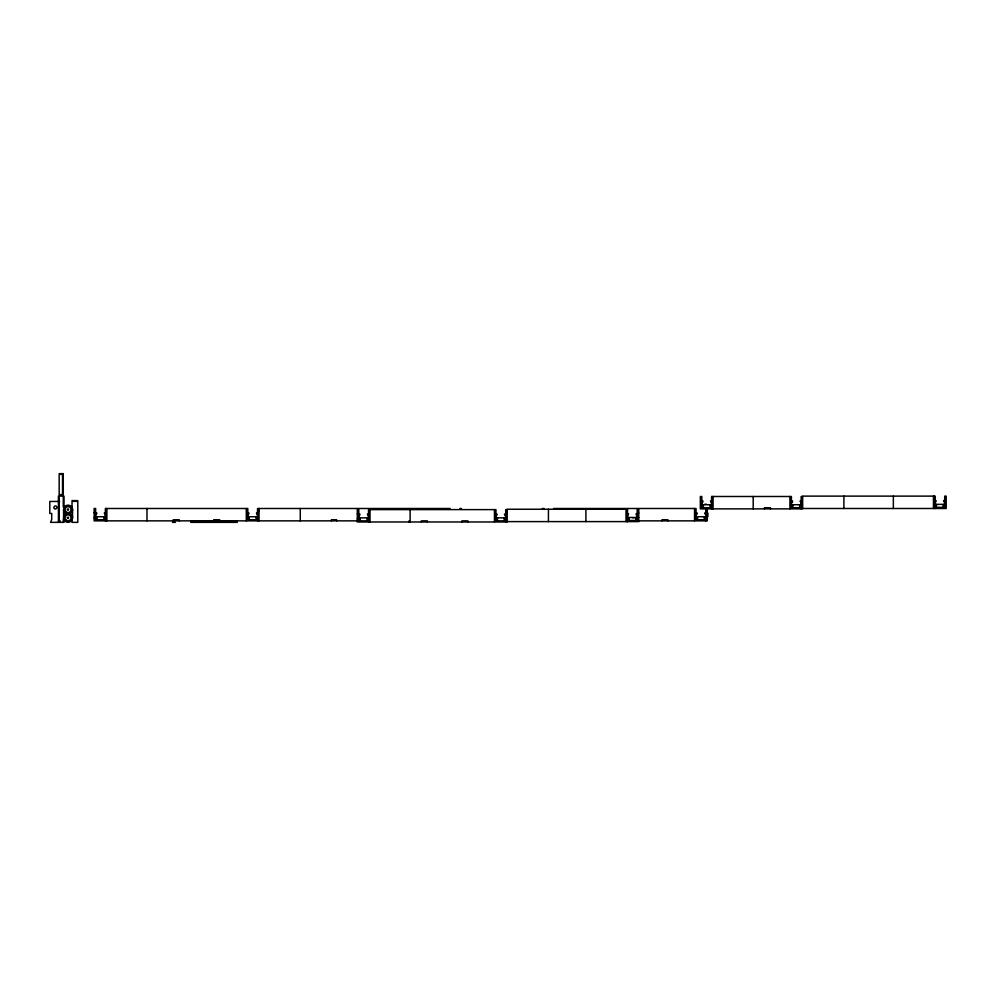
<?xml version="1.0" encoding="UTF-8"?>
<svg xmlns="http://www.w3.org/2000/svg" width="996" height="996" viewBox="0 0 996 996"><rect width="100%" height="100%" fill="white"/><g stroke="black" fill="none" stroke-linecap="round" stroke-linejoin="round"><path stroke-width="1.49" d="M95.628 515.231L96.761 513.737L96.761 512.99L95.628 512.99M247.805 515.231L248.925 513.737L248.925 512.99L247.805 512.99M358.784 516.364L359.905 514.857L359.905 514.11L358.784 514.11M495.958 516.364L497.079 514.857L497.079 514.11L495.958 514.11M627.505 515.99L628.638 513.737L627.505 513.737M701.831 503.241L702.964 501.747L702.964 500.988L701.831 500.988M696.055 515.231L697.175 513.737L697.175 512.99L696.055 512.99M791.409 503.241L792.53 501.747L792.53 500.988L791.409 500.988M934.958 502.868L936.078 501.374L936.078 500.615L934.958 500.615M59.909 474.382L62.524 474.382L62.524 494.626M802.652 496.494L801.158 496.494L801.158 508.869M944.706 500.615L943.573 500.615L944.706 502.868M711.58 500.988L710.459 500.988L711.58 503.241M801.158 500.988L800.037 500.988L801.158 503.241M59.636 501.449L49.8 501.449L49.8 513.438L51.717 513.438L51.717 519.514L50.584 522.352L64.018 522.352L64.018 519.265M704.832 504.25L706.338 504.25M934.958 504.362L944.706 504.362M701.831 504.748L711.58 504.748M791.409 504.748L801.158 504.748M934.958 507.362L944.706 507.362L944.706 496.12L946.2 496.12L946.2 508.495L802.652 508.495M711.58 507.736L701.831 507.736L701.831 496.494L700.337 496.494L700.337 508.869L802.652 508.869L802.652 496.12L934.958 496.12L934.958 508.495M801.158 507.736L791.409 507.736L791.409 496.494L711.58 496.494L711.58 508.869M450.192 508.495L257.541 508.495L257.541 520.858M459.928 508.495L461.434 508.495M542.384 508.495L543.878 508.495M553.627 508.495L696.055 508.495L696.055 519.738L705.791 519.738M507.201 509.616L505.707 509.616L505.707 521.979M257.541 511.11L259.047 511.11M705.791 511.11L707.297 511.11M505.707 512.243L507.201 512.243M94.134 512.766L95.628 512.766M105.377 512.99L104.256 512.99L105.377 515.231M257.541 512.99L256.42 512.99L257.541 515.231M705.791 512.99L704.67 512.99L705.791 515.231M637.253 513.102L638.76 513.102M637.253 513.737L636.133 513.737L636.133 514.484L637.253 515.99M357.29 513.886L358.784 513.886M368.532 514.11L367.4 514.11L368.532 516.364M505.707 514.11L504.574 514.11L504.574 514.857L505.707 516.364M95.628 516.737L105.377 516.737M247.805 516.737L257.541 516.737M696.055 516.737L705.791 516.737M627.505 517.484L638.76 517.484M94.134 517.758L95.628 517.758M632.759 517.746L634.253 517.746M358.784 517.858L368.532 517.858M495.958 517.858L505.707 517.858M357.29 518.879L358.784 518.879M105.377 519.738L95.628 519.738L95.628 508.495L94.134 508.495L94.134 520.858L357.527 520.858M257.541 519.738L247.805 519.738L247.805 508.495L105.377 508.495L105.377 520.858M627.505 520.485L637.253 520.485L637.253 509.242L638.76 509.242L638.76 521.605L507.201 521.605M368.532 520.858L358.784 520.858L358.784 509.616L357.29 509.616L357.29 521.979L507.201 521.979L507.201 509.242L627.505 509.242L627.505 521.605M505.707 520.858L495.958 520.858L495.958 509.616L368.532 509.616L368.532 521.979M638.685 520.858L707.297 520.858L707.297 508.495L705.791 508.495L705.791 520.858M172.408 522.352L175.408 522.352M943.2 504.362L943.2 507.362M936.452 504.362L936.452 507.362M934.584 496.12L934.584 508.495M933.451 496.12L933.451 508.495M893.35 496.12L893.35 508.495M843.886 496.12L843.886 508.495M799.651 504.748L799.651 507.736M792.916 504.748L792.916 507.736M789.915 496.494L789.915 508.869M770.418 508.869L770.418 507.736L764.43 507.736L764.43 508.869M753.188 496.494L753.188 508.869M713.074 496.494L713.074 508.869M711.953 496.494L711.953 508.869M710.086 504.748L710.086 507.736M707.857 513.065L707.857 516.663M704.297 516.737L704.297 519.738M703.338 504.748L703.338 507.736M697.549 516.737L697.549 519.738M694.548 508.495L694.548 520.858M667.943 520.858L667.943 519.738L661.942 519.738L661.942 520.858M635.759 517.484L635.759 520.485M629.011 517.484L629.011 520.485M627.131 509.242L627.131 521.605M626.011 509.242L626.011 521.605M585.909 509.242L585.909 521.605M548.435 509.242L548.435 521.605M504.2 517.858L504.2 520.858M497.452 517.858L497.452 520.858M494.464 509.616L494.464 521.979M467.846 521.979L467.846 520.858L461.858 520.858L461.858 521.979M427.371 521.979L427.371 520.858L421.37 520.858L421.37 521.979M410.128 509.616L410.128 521.979M409.007 520.858L409.007 521.979M370.026 509.616L370.026 521.979M368.906 509.616L368.906 521.979M367.026 517.858L367.026 520.858M360.278 517.858L360.278 520.858M336.623 520.858L336.623 519.738L331.382 519.738L331.382 520.858M300.269 508.495L300.269 520.858M259.047 508.495L259.047 520.858M256.047 516.737L256.047 519.738M249.299 516.737L249.299 519.738M246.298 508.495L246.298 520.858M231.246 521.232L231.246 522.352M219.693 520.858L219.693 519.738L213.692 519.738L213.692 520.858M196.76 521.232L196.76 522.352M179.218 520.858L179.218 519.738L173.217 519.738L173.217 520.858M146.985 508.495L146.985 520.858M106.871 508.495L106.871 520.858M105.75 508.495L105.75 520.858M103.883 516.737L103.883 519.738M97.135 516.737L97.135 519.738M76.829 500.615L76.829 501.374L72.945 501.374L72.945 500.615M72.023 508.383L72.023 500.615L77.8 500.615L77.8 522.352L72.023 522.352L72.023 519.252M64.018 506.927L64.018 496.12L58.415 496.12L58.415 522.352M63.271 496.12L63.271 506.927M63.271 519.265L63.271 522.352M60.258 520.933L60.258 522.352M59.162 496.12L59.162 522.352M67.342 509.379C68.052 512.293 69.708 507.524 67.342 509.379M67.342 517.621C68.052 520.547 69.708 515.766 67.342 517.621M66.284 513.749L63.582 517.833L63.582 509.678L66.284 513.749M72.546 509.616L69.82 513.749L72.546 517.858L72.546 509.616M63.271 473.635L59.162 473.635L59.162 494.626L63.271 494.626L63.271 473.635M237.247 521.232L190.771 521.232L190.771 522.352L237.247 522.352L237.247 521.232M65.226 521.369A4.494 4.494 0 0 0 72.496 518.555A4.494 4.494 0 0 0 66.433 513.675A4.494 4.494 0 0 0 65.226 521.369M65.226 513.127A4.494 4.494 0 0 0 72.496 510.313A4.494 4.494 0 0 0 66.433 505.433A4.494 4.494 0 0 0 65.226 513.127M66.309 520.31A3 3 0 0 0 71.04 518.157A3 3 0 0 0 66.807 515.144A3 3 0 0 0 66.309 520.31M66.309 512.069A3 3 0 0 0 71.04 509.902A3 3 0 0 0 66.807 506.902A3 3 0 0 0 66.309 512.069M54.456 508.583A1.494 1.494 0 0 0 56.897 507.711A1.494 1.494 0 0 0 54.917 506.03A1.494 1.494 0 0 0 54.456 508.583"/></g></svg>
